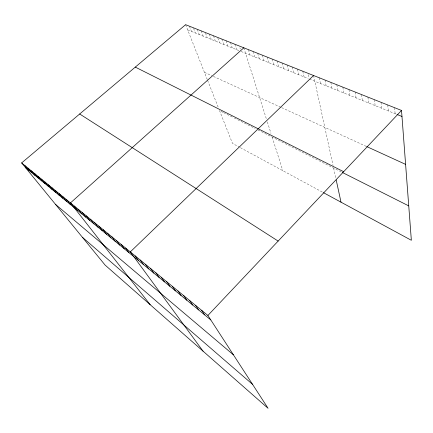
<?xml version="1.0" encoding="UTF-8"?>
<svg xmlns="http://www.w3.org/2000/svg" width="433" height="433" viewBox="0 0 433 433"><rect width="100%" height="100%" fill="white"/><g stroke="black" fill="none" stroke-linecap="round" stroke-linejoin="round"><path stroke-width="0.32" stroke-dasharray="2.17 1.62" d="M187.668 29.899L239.427 50.807M241.084 51.478L308.236 78.606M309.422 79.082L396.352 114.198M204.414 72.311L211.775 75.678M213.377 76.414L281.055 107.379M281.618 107.633L366.129 146.305M223.038 112.353L219.531 110.588L232.489 143.404L239.254 147.068M223.628 112.65L233.777 117.765M234.302 118.03L255.205 128.558M257.976 129.954L341.881 172.215M240.396 147.685L322.406 192.106M185.611 24.686L207.369 79.796M207.596 80.37L218.102 106.978M189.443 26.213L191.483 31.441M193.551 28.334L195.348 33M197.259 29.314L199.256 34.58M201.237 30.895L203.212 36.177M205.48 33.081L207.218 37.795M209.334 34.11L211.272 39.435M213.458 35.75L215.374 41.092M217.848 38.007L219.531 42.77M221.864 39.089L223.731 44.469M226.145 40.789L227.991 46.185M230.48 42.51L232.299 47.928M234.87 44.253L236.662 49.692M239.909 47.841L240.299 49.053M243.822 47.809L266.636 119.708M267.35 121.944L270.982 133.386M272.157 137.099L282.809 170.656M248.385 49.622L250.095 55.115M253.007 51.457L254.685 56.972M257.689 53.313L259.34 58.85M262.43 55.202L264.049 60.755M267.242 57.107L268.828 62.682M272.113 59.045L273.667 64.636M277.05 61.004L278.565 66.617M282.056 62.991L283.539 68.625M287.128 65.01L288.573 70.66M292.27 67.05L293.677 72.722M297.482 69.123L298.851 74.812M302.77 71.223L304.101 76.933M308.415 74.622L309.135 77.805M313.568 75.51L333.069 165.525M333.616 168.053L335.916 178.656M319.251 77.767L320.452 83.537M325.015 80.056L326.168 85.848M330.872 82.378L331.976 88.191M336.809 84.738L337.864 90.573M342.839 87.136L343.845 92.987M348.96 89.566L349.913 95.439M355.179 92.034L356.072 97.928M361.49 94.546L362.329 100.456M367.904 97.089L368.683 103.022M374.415 99.677L375.135 105.625M381.029 102.302L381.684 108.272M387.752 104.97L388.341 110.962M394.577 107.682L395.107 113.695"/><path stroke-width="0.65" d="M207.9 315.462L401.521 110.442L185.611 24.686L21.65 162.916L105.111 265.088L268.081 408.314L207.9 315.462L21.65 162.916M313.568 75.51L130.301 251.909L203.072 351.179M243.822 47.809L70.471 202.904L150.186 304.702M396.98 114.453L401.976 116.466M366.708 146.571L405.602 164.367M135.296 67.104L343.672 171.695M342.433 172.496L408.747 205.897M323.473 192.68L411.35 240.283L401.521 110.442M79.688 113.987L278.148 241.078M25.385 167.49L210.79 319.922M55.532 204.398L233.403 354.816M82.373 237.257L252.547 384.352M24.838 165.53L28.567 170.109M28.069 168.172L31.793 172.762M31.338 170.856L35.062 175.446M34.656 173.573L38.375 178.169M41.427 179.116L45.135 183.727M38.023 176.328L41.73 180.929M44.886 181.947L48.583 186.563M48.388 184.815L52.079 189.438M51.938 187.727L55.624 192.349M55.543 190.677L59.218 195.305M59.197 193.67L62.861 198.303M62.899 196.706L66.558 201.34M66.66 199.781L70.308 204.425M74.341 206.076L77.967 210.719M78.265 209.291L81.88 213.934M82.248 212.554L85.848 217.198M86.291 215.861L89.875 220.511M90.394 219.222L93.966 223.872M94.562 222.638L98.118 227.287M98.789 226.102L102.329 230.751M103.086 229.614L106.605 234.264M107.444 233.187L110.945 237.836M111.871 236.813L115.357 241.462M116.374 240.499L119.833 245.143M120.942 244.239L124.379 248.883M125.581 248.044L129.002 252.677M135.242 255.952L138.609 260.579M140.265 260.065L143.604 264.687M145.374 264.254L148.687 268.861M150.57 268.509L153.85 273.109M155.858 272.839L159.106 277.434M161.233 277.244L164.453 281.829M166.71 281.726L169.893 286.3M172.28 286.289L175.425 290.846M177.952 290.933L181.059 295.479M183.722 295.663L186.791 300.193M189.6 300.475L192.631 304.989M195.586 305.379L198.574 309.876M201.686 310.374L204.625 314.851M336.197 179.96L341.009 202.184"/></g></svg>
